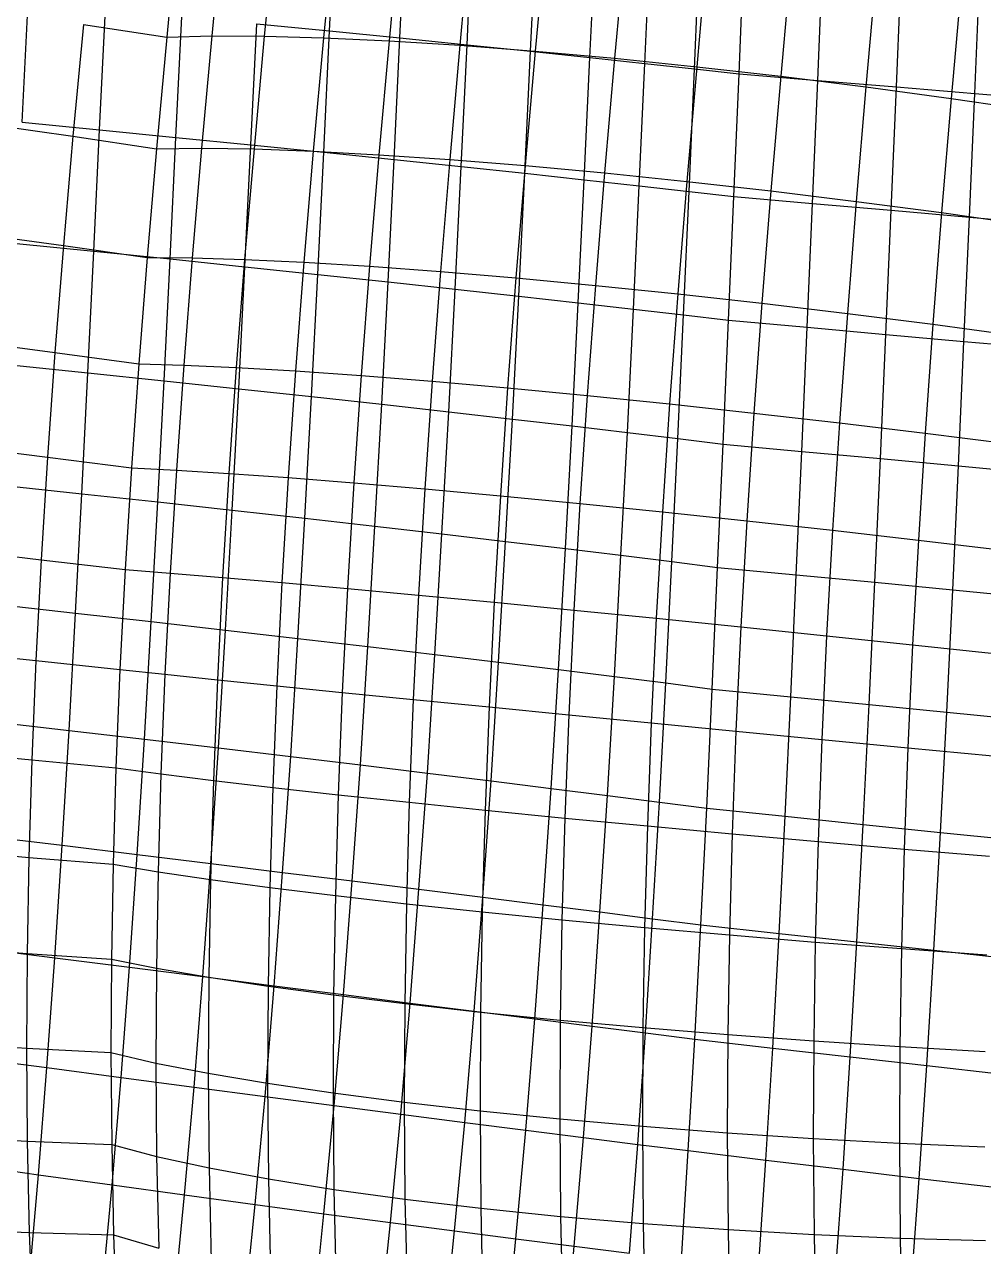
# Model space of a CAD drawing. Extents: x -429 to 429, y -1 to 209.
# Drawn here: x -247.91 to -223.77, y 50.21 to 80.99 of the extents above; entities that cross this region are included whole.
import ezdxf

# ---------------------------------------------------------------- set-up
doc = ezdxf.new("R2010")
doc.units = 0

msp = doc.modelspace()

# ---------------------------------------------------------------- linework, layer by layer
at = {"layer": 'default', "color": 3, "linetype": 'CONTINUOUS'}
for p, q in [((-240.227, 80.823, 73.731), (-240.086, 83.854, 73.777)), ((-238.458, 80.647, 72.917), (-238.316, 83.684, 72.964)), ((-236.768, 80.476, 71.953), (-236.626, 83.519, 71.999)), ((-235.169, 80.311, 70.845), (-235.028, 83.359, 70.889)), ((-233.675, 80.154, 69.603), (-233.536, 83.206, 69.644)), ((-232.296, 80.006, 68.235), (-232.159, 83.061, 68.273)), ((-231.042, 79.868, 66.752), (-230.91, 82.925, 66.786)), ((-229.923, 79.741, 65.165), (-229.797, 82.8, 65.195)), ((-229.923, 79.741, 65.165), (-229.797, 82.8, 65.195)), ((-227.941, 79.577, 65.268), (-227.815, 82.645, 65.305)), ((-225.959, 79.412, 65.199), (-225.832, 82.488, 65.242)), ((-223.991, 79.247, 64.958), (-223.864, 82.331, 65.006)), ((-247.961, 78.522, 75.333), (-247.817, 81.55, 75.375)), ((-246.015, 78.332, 75.165), (-245.871, 81.368, 75.213)), ((-244.093, 78.142, 74.831), (-243.948, 81.185, 74.883)), ((-242.208, 77.953, 74.332), (-242.061, 81.002, 74.388)), ((-242.061, 81.002, 74.388), (-240.227, 80.823, 73.731)), ((-240.374, 77.767, 73.673), (-240.227, 80.823, 73.731)), ((-240.227, 80.823, 73.731), (-238.458, 80.647, 72.917)), ((-238.606, 77.585, 72.859), (-238.458, 80.647, 72.917)), ((-238.458, 80.647, 72.917), (-236.768, 80.476, 71.953)), ((-236.916, 77.408, 71.896), (-236.768, 80.476, 71.953)), ((-236.768, 80.476, 71.953), (-235.169, 80.311, 70.845)), ((-235.317, 77.238, 70.79), (-235.169, 80.311, 70.845)), ((-235.169, 80.311, 70.845), (-233.675, 80.154, 69.603)), ((-233.82, 77.076, 69.551), (-233.675, 80.154, 69.603)), ((-233.675, 80.154, 69.603), (-232.296, 80.006, 68.235)), ((-232.438, 76.924, 68.186), (-232.296, 80.006, 68.235)), ((-232.296, 80.006, 68.235), (-231.042, 79.868, 66.752)), ((-231.18, 76.781, 66.708), (-231.042, 79.868, 66.752)), ((-231.042, 79.868, 66.752), (-229.923, 79.741, 65.165)), ((-230.056, 76.65, 65.125), (-229.923, 79.741, 65.165)), ((-230.056, 76.65, 65.125), (-229.923, 79.741, 65.165)), ((-229.923, 79.741, 65.165), (-227.941, 79.577, 65.268)), ((-228.074, 76.48, 65.221), (-227.941, 79.577, 65.268)), ((-227.941, 79.577, 65.268), (-225.959, 79.412, 65.199)), ((-226.092, 76.308, 65.146), (-225.959, 79.412, 65.199)), ((-225.959, 79.412, 65.199), (-223.991, 79.247, 64.958)), ((-224.125, 76.136, 64.9), (-223.991, 79.247, 64.958)), ((-223.991, 79.247, 64.958), (-222.053, 79.082, 64.548)), ((-247.961, 78.522, 75.333), (-246.015, 78.332, 75.165)), ((-246.163, 75.277, 75.115), (-246.015, 78.332, 75.165)), ((-246.015, 78.332, 75.165), (-244.093, 78.142, 74.831)), ((-244.241, 75.081, 74.776), (-244.093, 78.142, 74.831)), ((-244.093, 78.142, 74.831), (-242.208, 77.953, 74.332)), ((-242.357, 74.886, 74.274), (-242.208, 77.953, 74.332)), ((-242.208, 77.953, 74.332), (-240.374, 77.767, 73.673)), ((-240.524, 74.694, 73.613), (-240.374, 77.767, 73.673)), ((-240.374, 77.767, 73.673), (-238.606, 77.585, 72.859)), ((-238.757, 74.506, 72.799), (-238.606, 77.585, 72.859)), ((-238.606, 77.585, 72.859), (-236.916, 77.408, 71.896)), ((-237.066, 74.323, 71.836), (-236.916, 77.408, 71.896)), ((-236.916, 77.408, 71.896), (-235.317, 77.238, 70.79)), ((-235.467, 74.147, 70.732), (-235.317, 77.238, 70.79)), ((-235.317, 77.238, 70.79), (-233.82, 77.076, 69.551)), ((-233.969, 73.979, 69.496), (-233.82, 77.076, 69.551)), ((-233.82, 77.076, 69.551), (-232.438, 76.924, 68.186)), ((-232.583, 73.821, 68.135), (-232.438, 76.924, 68.186)), ((-232.438, 76.924, 68.186), (-231.18, 76.781, 66.708)), ((-231.321, 73.673, 66.66), (-231.18, 76.781, 66.708)), ((-231.18, 76.781, 66.708), (-230.056, 76.65, 65.125)), ((-230.191, 73.536, 65.083), (-230.056, 76.65, 65.125)), ((-230.191, 73.536, 65.083), (-230.056, 76.65, 65.125)), ((-230.056, 76.65, 65.125), (-228.074, 76.48, 65.221)), ((-228.209, 73.36, 65.171), (-228.074, 76.48, 65.221)), ((-228.074, 76.48, 65.221), (-226.092, 76.308, 65.146)), ((-226.227, 73.183, 65.09), (-226.092, 76.308, 65.146)), ((-226.092, 76.308, 65.146), (-224.125, 76.136, 64.9)), ((-224.261, 73.006, 64.839), (-224.125, 76.136, 64.9)), ((-224.125, 76.136, 64.9), (-222.187, 75.965, 64.486)), ((-248.108, 75.473, 75.289), (-246.163, 75.277, 75.115)), ((-246.311, 72.216, 75.059), (-246.163, 75.277, 75.115)), ((-246.163, 75.277, 75.115), (-244.241, 75.081, 74.776)), ((-244.392, 72.014, 74.713), (-244.241, 75.081, 74.776)), ((-244.241, 75.081, 74.776), (-242.357, 74.886, 74.274)), ((-242.511, 71.814, 74.207), (-242.357, 74.886, 74.274)), ((-242.357, 74.886, 74.274), (-240.524, 74.694, 73.613)), ((-240.68, 71.616, 73.544), (-240.524, 74.694, 73.613)), ((-240.524, 74.694, 73.613), (-238.757, 74.506, 72.799)), ((-238.914, 71.422, 72.729), (-238.757, 74.506, 72.799)), ((-238.757, 74.506, 72.799), (-237.066, 74.323, 71.836)), ((-237.224, 71.233, 71.768), (-237.066, 74.323, 71.836)), ((-237.066, 74.323, 71.836), (-235.467, 74.147, 70.732)), ((-235.623, 71.051, 70.667), (-235.467, 74.147, 70.732)), ((-235.467, 74.147, 70.732), (-233.969, 73.979, 69.496)), ((-234.123, 70.877, 69.435), (-233.969, 73.979, 69.496)), ((-233.969, 73.979, 69.496), (-232.583, 73.821, 68.135)), ((-232.733, 70.713, 68.08), (-232.583, 73.821, 68.135)), ((-232.583, 73.821, 68.135), (-231.321, 73.673, 66.66)), ((-231.465, 70.558, 66.612), (-231.321, 73.673, 66.66)), ((-231.321, 73.673, 66.66), (-230.191, 73.536, 65.083)), ((-230.326, 70.416, 65.041), (-230.191, 73.536, 65.083)), ((-230.326, 70.416, 65.041), (-230.191, 73.536, 65.083)), ((-230.191, 73.536, 65.083), (-228.209, 73.36, 65.171)), ((-228.344, 70.235, 65.118), (-228.209, 73.36, 65.171)), ((-228.209, 73.36, 65.171), (-226.227, 73.183, 65.09)), ((-226.364, 70.053, 65.028), (-226.227, 73.183, 65.09)), ((-226.227, 73.183, 65.09), (-224.261, 73.006, 64.839)), ((-224.399, 69.871, 64.771), (-224.261, 73.006, 64.839)), ((-224.261, 73.006, 64.839), (-222.324, 72.83, 64.422)), ((-248.255, 72.417, 75.242), (-246.311, 72.216, 75.059)), ((-246.466, 69.171, 74.983), (-246.311, 72.216, 75.059)), ((-246.311, 72.216, 75.059), (-244.392, 72.014, 74.713)), ((-244.552, 68.963, 74.624), (-244.392, 72.014, 74.713)), ((-244.392, 72.014, 74.713), (-242.511, 71.814, 74.207)), ((-242.676, 68.757, 74.11), (-242.511, 71.814, 74.207)), ((-242.511, 71.814, 74.207), (-240.68, 71.616, 73.544)), ((-240.851, 68.553, 73.442), (-240.68, 71.616, 73.544)), ((-240.68, 71.616, 73.544), (-238.914, 71.422, 72.729)), ((-239.088, 68.353, 72.626), (-238.914, 71.422, 72.729)), ((-238.914, 71.422, 72.729), (-237.224, 71.233, 71.768)), ((-237.4, 68.159, 71.668), (-237.224, 71.233, 71.768)), ((-237.224, 71.233, 71.768), (-235.623, 71.051, 70.667)), ((-235.798, 67.971, 70.574), (-235.623, 71.051, 70.667)), ((-235.623, 71.051, 70.667), (-234.123, 70.877, 69.435)), ((-234.293, 67.792, 69.351), (-234.123, 70.877, 69.435)), ((-234.123, 70.877, 69.435), (-232.733, 70.713, 68.08)), ((-232.896, 67.622, 68.008), (-232.733, 70.713, 68.08)), ((-232.733, 70.713, 68.08), (-231.465, 70.558, 66.612)), ((-231.615, 67.462, 66.554), (-231.465, 70.558, 66.612)), ((-231.465, 70.558, 66.612), (-230.326, 70.416, 65.041)), ((-230.461, 67.313, 64.999), (-230.326, 70.416, 65.041)), ((-230.461, 67.313, 64.999), (-230.326, 70.416, 65.041)), ((-230.326, 70.416, 65.041), (-228.344, 70.235, 65.118)), ((-228.481, 67.127, 65.054), (-228.344, 70.235, 65.118)), ((-228.344, 70.235, 65.118), (-226.364, 70.053, 65.028)), ((-226.505, 66.939, 64.945), (-226.364, 70.053, 65.028)), ((-226.364, 70.053, 65.028), (-224.399, 69.871, 64.771)), ((-224.545, 66.751, 64.675), (-224.399, 69.871, 64.771)), ((-224.399, 69.871, 64.771), (-222.465, 69.69, 64.349)), ((-248.404, 69.378, 75.183), (-246.466, 69.171, 74.983)), ((-246.622, 66.164, 74.902), (-246.466, 69.171, 74.983)), ((-246.466, 69.171, 74.983), (-244.552, 68.963, 74.624)), ((-244.714, 65.95, 74.53), (-244.552, 68.963, 74.624)), ((-244.552, 68.963, 74.624), (-242.676, 68.757, 74.11)), ((-242.844, 65.737, 74.007), (-242.676, 68.757, 74.11)), ((-242.676, 68.757, 74.11), (-240.851, 68.553, 73.442)), ((-241.023, 65.527, 73.334), (-240.851, 68.553, 73.442)), ((-240.851, 68.553, 73.442), (-239.088, 68.353, 72.626)), ((-239.264, 65.321, 72.518), (-239.088, 68.353, 72.626)), ((-239.088, 68.353, 72.626), (-237.4, 68.159, 71.668)), ((-237.577, 65.121, 71.563), (-237.4, 68.159, 71.668)), ((-237.4, 68.159, 71.668), (-235.798, 67.971, 70.574)), ((-235.974, 64.929, 70.476), (-235.798, 67.971, 70.574)), ((-235.798, 67.971, 70.574), (-234.293, 67.792, 69.351)), ((-234.465, 64.745, 69.262), (-234.293, 67.792, 69.351)), ((-234.293, 67.792, 69.351), (-232.896, 67.622, 68.008)), ((-233.06, 64.57, 67.931), (-232.896, 67.622, 68.008)), ((-232.896, 67.622, 68.008), (-231.615, 67.462, 66.554)), ((-231.768, 64.406, 66.491), (-231.615, 67.462, 66.554)), ((-231.615, 67.462, 66.554), (-230.461, 67.313, 64.999)), ((-230.596, 64.253, 64.952), (-230.461, 67.313, 64.999)), ((-230.596, 64.253, 64.952), (-230.461, 67.313, 64.999)), ((-230.461, 67.313, 64.999), (-228.481, 67.127, 65.054)), ((-228.62, 64.059, 64.984), (-228.481, 67.127, 65.054)), ((-228.481, 67.127, 65.054), (-226.505, 66.939, 64.945)), ((-226.648, 63.864, 64.858), (-226.505, 66.939, 64.945)), ((-226.505, 66.939, 64.945), (-224.545, 66.751, 64.675)), ((-224.693, 63.67, 64.573), (-224.545, 66.751, 64.675)), ((-224.545, 66.751, 64.675), (-222.616, 66.565, 64.244)), ((-248.554, 66.379, 75.12), (-246.622, 66.164, 74.902)), ((-246.784, 63.212, 74.8), (-246.622, 66.164, 74.902)), ((-246.622, 66.164, 74.902), (-244.714, 65.95, 74.53)), ((-244.884, 62.989, 74.412), (-244.714, 65.95, 74.53)), ((-244.714, 65.95, 74.53), (-242.844, 65.737, 74.007)), ((-243.021, 62.769, 73.877), (-242.844, 65.737, 74.007)), ((-242.844, 65.737, 74.007), (-241.023, 65.527, 73.334)), ((-241.207, 62.552, 73.2), (-241.023, 65.527, 73.334)), ((-241.023, 65.527, 73.334), (-239.264, 65.321, 72.518)), ((-239.452, 62.341, 72.383), (-239.264, 65.321, 72.518)), ((-239.264, 65.321, 72.518), (-237.577, 65.121, 71.563)), ((-237.767, 62.136, 71.432), (-237.577, 65.121, 71.563)), ((-237.577, 65.121, 71.563), (-235.974, 64.929, 70.476)), ((-236.163, 61.939, 70.352), (-235.974, 64.929, 70.476)), ((-235.974, 64.929, 70.476), (-234.465, 64.745, 69.262)), ((-234.649, 61.751, 69.151), (-234.465, 64.745, 69.262)), ((-234.465, 64.745, 69.262), (-233.06, 64.57, 67.931)), ((-233.234, 61.573, 67.835), (-233.06, 64.57, 67.931)), ((-233.06, 64.57, 67.931), (-231.768, 64.406, 66.491)), ((-231.927, 61.406, 66.413), (-231.768, 64.406, 66.491)), ((-231.768, 64.406, 66.491), (-230.596, 64.253, 64.952)), ((-230.735, 61.251, 64.893), (-230.596, 64.253, 64.952)), ((-230.735, 61.251, 64.893), (-230.596, 64.253, 64.952)), ((-230.596, 64.253, 64.952), (-228.62, 64.059, 64.984)), ((-228.763, 61.048, 64.897), (-228.62, 64.059, 64.984)), ((-228.62, 64.059, 64.984), (-226.648, 63.864, 64.858)), ((-226.796, 60.845, 64.748), (-226.648, 63.864, 64.858)), ((-226.648, 63.864, 64.858), (-224.693, 63.67, 64.573)), ((-248.71, 63.436, 75.04), (-246.784, 63.212, 74.8)), ((-224.849, 60.643, 64.447), (-224.693, 63.67, 64.573)), ((-224.693, 63.67, 64.573), (-222.769, 63.478, 64.133)), ((-246.959, 60.319, 74.665), (-246.784, 63.212, 74.8)), ((-246.784, 63.212, 74.8), (-244.884, 62.989, 74.412)), ((-245.069, 60.088, 74.254), (-244.884, 62.989, 74.412)), ((-244.884, 62.989, 74.412), (-243.021, 62.769, 73.877)), ((-243.216, 59.86, 73.704), (-243.021, 62.769, 73.877)), ((-243.021, 62.769, 73.877), (-241.207, 62.552, 73.2)), ((-241.411, 59.637, 73.019), (-241.207, 62.552, 73.2)), ((-241.207, 62.552, 73.2), (-239.452, 62.341, 72.383)), ((-239.662, 59.421, 72.201), (-239.452, 62.341, 72.383)), ((-239.452, 62.341, 72.383), (-237.767, 62.136, 71.432)), ((-237.98, 59.211, 71.255), (-237.767, 62.136, 71.432)), ((-237.767, 62.136, 71.432), (-236.163, 61.939, 70.352)), ((-236.374, 59.011, 70.187), (-236.163, 61.939, 70.352)), ((-236.163, 61.939, 70.352), (-234.649, 61.751, 69.151)), ((-234.853, 58.819, 69.002), (-234.649, 61.751, 69.151)), ((-234.649, 61.751, 69.151), (-233.234, 61.573, 67.835)), ((-233.425, 58.639, 67.707), (-233.234, 61.573, 67.835)), ((-233.234, 61.573, 67.835), (-231.927, 61.406, 66.413)), ((-232.099, 58.47, 66.31), (-231.927, 61.406, 66.413)), ((-231.927, 61.406, 66.413), (-230.735, 61.251, 64.893)), ((-230.881, 58.313, 64.817), (-230.735, 61.251, 64.893)), ((-230.881, 58.313, 64.817), (-230.735, 61.251, 64.893)), ((-230.735, 61.251, 64.893), (-228.763, 61.048, 64.897)), ((-228.914, 58.099, 64.783), (-228.763, 61.048, 64.897)), ((-228.763, 61.048, 64.897), (-226.796, 60.845, 64.748)), ((-226.956, 57.887, 64.603), (-226.796, 60.845, 64.748)), ((-226.796, 60.845, 64.748), (-224.849, 60.643, 64.447)), ((-225.018, 57.677, 64.279), (-224.849, 60.643, 64.447)), ((-224.849, 60.643, 64.447), (-222.931, 60.444, 63.995)), ((-248.875, 60.553, 74.934), (-246.959, 60.319, 74.665)), ((-247.143, 57.487, 74.51), (-246.959, 60.319, 74.665)), ((-246.959, 60.319, 74.665), (-245.069, 60.088, 74.254)), ((-245.263, 57.247, 74.078), (-245.069, 60.088, 74.254)), ((-245.069, 60.088, 74.254), (-243.216, 59.86, 73.704)), ((-243.419, 57.012, 73.514), (-243.216, 59.86, 73.704)), ((-243.216, 59.86, 73.704), (-241.411, 59.637, 73.019)), ((-241.622, 56.782, 72.82), (-241.411, 59.637, 73.019)), ((-241.411, 59.637, 73.019), (-239.662, 59.421, 72.201)), ((-239.878, 56.56, 72.001), (-239.662, 59.421, 72.201)), ((-239.662, 59.421, 72.201), (-237.98, 59.211, 71.255)), ((-238.199, 56.346, 71.061), (-237.98, 59.211, 71.255)), ((-237.98, 59.211, 71.255), (-236.374, 59.011, 70.187)), ((-236.591, 56.142, 70.003), (-236.374, 59.011, 70.187)), ((-236.374, 59.011, 70.187), (-234.853, 58.819, 69.002)), ((-235.063, 55.948, 68.834), (-234.853, 58.819, 69.002)), ((-234.853, 58.819, 69.002), (-233.425, 58.639, 67.707)), ((-233.623, 55.766, 67.559), (-233.425, 58.639, 67.707)), ((-233.425, 58.639, 67.707), (-232.099, 58.47, 66.31)), ((-232.278, 55.596, 66.185), (-232.099, 58.47, 66.31)), ((-232.099, 58.47, 66.31), (-230.881, 58.313, 64.817)), ((-231.035, 55.439, 64.718), (-230.881, 58.313, 64.817)), ((-231.035, 55.439, 64.718), (-230.881, 58.313, 64.817)), ((-230.881, 58.313, 64.817), (-228.914, 58.099, 64.783)), ((-229.074, 55.213, 64.648), (-228.914, 58.099, 64.783)), ((-228.914, 58.099, 64.783), (-226.956, 57.887, 64.603)), ((-227.124, 54.991, 64.439), (-226.956, 57.887, 64.603)), ((-226.956, 57.887, 64.603), (-225.018, 57.677, 64.279)), ((-249.049, 57.731, 74.808), (-247.143, 57.487, 74.51)), ((-225.195, 54.772, 64.092), (-225.018, 57.677, 64.279)), ((-225.018, 57.677, 64.279), (-223.11, 57.471, 63.811)), ((-247.34, 54.719, 74.323), (-247.143, 57.487, 74.51)), ((-247.143, 57.487, 74.51), (-245.263, 57.247, 74.078)), ((-245.472, 54.47, 73.866), (-245.263, 57.247, 74.078)), ((-245.263, 57.247, 74.078), (-243.419, 57.012, 73.514)), ((-243.639, 54.227, 73.286), (-243.419, 57.012, 73.514)), ((-243.419, 57.012, 73.514), (-241.622, 56.782, 72.82)), ((-241.85, 53.991, 72.584), (-241.622, 56.782, 72.82)), ((-241.622, 56.782, 72.82), (-239.878, 56.56, 72.001)), ((-240.113, 53.763, 71.763), (-239.878, 56.56, 72.001)), ((-239.878, 56.56, 72.001), (-238.199, 56.346, 71.061)), ((-238.435, 53.545, 70.828), (-238.199, 56.346, 71.061)), ((-238.199, 56.346, 71.061), (-236.591, 56.142, 70.003)), ((-236.826, 53.338, 69.782), (-236.591, 56.142, 70.003)), ((-236.591, 56.142, 70.003), (-235.063, 55.948, 68.834)), ((-235.29, 53.141, 68.63), (-235.063, 55.948, 68.834)), ((-235.063, 55.948, 68.834), (-233.623, 55.766, 67.559)), ((-233.836, 52.957, 67.378), (-233.623, 55.766, 67.559)), ((-233.623, 55.766, 67.559), (-232.278, 55.596, 66.185)), ((-232.47, 52.786, 66.031), (-232.278, 55.596, 66.185)), ((-232.278, 55.596, 66.185), (-231.035, 55.439, 64.718)), ((-231.199, 52.629, 64.595), (-231.035, 55.439, 64.718)), ((-231.199, 52.629, 64.595), (-231.035, 55.439, 64.718)), ((-231.035, 55.439, 64.718), (-229.074, 55.213, 64.648)), ((-229.246, 52.392, 64.483), (-229.074, 55.213, 64.648)), ((-229.074, 55.213, 64.648), (-227.124, 54.991, 64.439)), ((-249.236, 54.973, 74.653), (-247.34, 54.719, 74.323)), ((-227.305, 52.159, 64.241), (-227.124, 54.991, 64.439)), ((-227.124, 54.991, 64.439), (-225.195, 54.772, 64.092)), ((-247.555, 52.023, 74.096), (-247.34, 54.719, 74.323)), ((-247.34, 54.719, 74.323), (-245.472, 54.47, 73.866)), ((-245.7, 51.765, 73.61), (-245.472, 54.47, 73.866)), ((-245.472, 54.47, 73.866), (-243.639, 54.227, 73.286)), ((-225.386, 51.932, 63.869), (-225.195, 54.772, 64.092)), ((-225.195, 54.772, 64.092), (-223.295, 54.559, 63.609)), ((-243.879, 51.515, 73.01), (-243.639, 54.227, 73.286)), ((-243.639, 54.227, 73.286), (-241.85, 53.991, 72.584)), ((-242.101, 51.273, 72.297), (-241.85, 53.991, 72.584)), ((-241.85, 53.991, 72.584), (-240.113, 53.763, 71.763)), ((-240.371, 51.041, 71.475), (-240.113, 53.763, 71.763)), ((-240.113, 53.763, 71.763), (-238.435, 53.545, 70.828)), ((-238.696, 50.819, 70.546), (-238.435, 53.545, 70.828)), ((-238.435, 53.545, 70.828), (-236.826, 53.338, 69.782)), ((-237.083, 50.608, 69.514), (-236.826, 53.338, 69.782)), ((-236.826, 53.338, 69.782), (-235.29, 53.141, 68.63)), ((-235.539, 50.409, 68.383), (-235.29, 53.141, 68.63)), ((-235.29, 53.141, 68.63), (-233.836, 52.957, 67.378)), ((-234.069, 50.223, 67.158), (-233.836, 52.957, 67.378)), ((-233.836, 52.957, 67.378), (-232.47, 52.786, 66.031)), ((-232.679, 50.05, 65.843), (-232.47, 52.786, 66.031)), ((-232.47, 52.786, 66.031), (-231.199, 52.629, 64.595)), ((-231.374, 49.892, 64.444), (-231.199, 52.629, 64.595)), ((-231.374, 49.892, 64.444), (-231.199, 52.629, 64.595)), ((-231.199, 52.629, 64.595), (-229.246, 52.392, 64.483)), ((-229.43, 49.644, 64.283), (-229.246, 52.392, 64.483)), ((-229.246, 52.392, 64.483), (-227.305, 52.159, 64.241)), ((-249.437, 52.287, 74.464), (-247.555, 52.023, 74.096)), ((-247.783, 49.407, 73.84), (-247.555, 52.023, 74.096)), ((-247.555, 52.023, 74.096), (-245.7, 51.765, 73.61)), ((-227.501, 49.402, 64), (-227.305, 52.159, 64.241)), ((-227.305, 52.159, 64.241), (-225.386, 51.932, 63.869)), ((-245.941, 49.141, 73.325), (-245.7, 51.765, 73.61)), ((-245.7, 51.765, 73.61), (-243.879, 51.515, 73.01)), ((-225.594, 49.167, 63.598), (-225.386, 51.932, 63.869)), ((-225.386, 51.932, 63.869), (-223.496, 51.711, 63.369)), ((-244.133, 48.884, 72.705), (-243.879, 51.515, 73.01)), ((-243.879, 51.515, 73.01), (-242.101, 51.273, 72.297)), ((-242.364, 48.637, 71.981), (-242.101, 51.273, 72.297)), ((-242.101, 51.273, 72.297), (-240.371, 51.041, 71.475)), ((-240.641, 48.399, 71.157), (-240.371, 51.041, 71.475)), ((-240.371, 51.041, 71.475), (-238.696, 50.819, 70.546)), ((-238.968, 48.173, 70.234), (-238.696, 50.819, 70.546)), ((-238.696, 50.819, 70.546), (-237.083, 50.608, 69.514)), ((-237.352, 47.959, 69.215), (-237.083, 50.608, 69.514)), ((-237.083, 50.608, 69.514), (-235.539, 50.409, 68.383)), ((-235.799, 47.758, 68.105), (-235.539, 50.409, 68.383)), ((-235.539, 50.409, 68.383), (-234.069, 50.223, 67.158)), ((-234.312, 47.57, 66.907), (-234.069, 50.223, 67.158)), ((-234.069, 50.223, 67.158), (-232.679, 50.05, 65.843))]:
    msp.add_line(p, q, dxfattribs=at)
at = {"layer": 'default', "color": 5, "linetype": 'CONTINUOUS'}
for p, q in [((-244.045, 83.545, 36.36), (-244.325, 80.662, 36.01)), ((-244.045, 83.545, 36.36), (-244.325, 80.662, 36.01)), ((-242.912, 83.594, 34.493), (-243.191, 80.696, 34.139)), ((-241.592, 83.604, 32.753), (-241.87, 80.693, 32.396)), ((-240.102, 83.575, 31.16), (-240.379, 80.653, 30.801)), ((-238.456, 83.507, 29.732), (-238.732, 80.576, 29.37)), ((-236.675, 83.402, 28.484), (-236.949, 80.463, 28.121)), ((-234.778, 83.26, 27.432), (-235.05, 80.315, 27.067)), ((-232.786, 83.084, 26.586), (-233.056, 80.134, 26.219)), ((-230.721, 82.874, 25.956), (-230.989, 79.922, 25.588)), ((-228.607, 82.634, 25.549), (-228.872, 79.681, 25.18)), ((-226.467, 82.365, 25.369), (-226.729, 79.414, 25)), ((-224.325, 82.072, 25.42), (-224.583, 79.124, 25.05)), ((-246.423, 80.987, 35.841), (-246.686, 78.169, 35.525)), ((-246.423, 80.987, 35.841), (-244.325, 80.662, 36.01)), ((-244.325, 80.662, 36.01), (-244.584, 77.852, 35.694)), ((-244.325, 80.662, 36.01), (-244.584, 77.852, 35.694)), ((-244.325, 80.662, 36.01), (-243.191, 80.696, 34.139)), ((-243.191, 80.696, 34.139), (-243.45, 77.869, 33.82)), ((-243.191, 80.696, 34.139), (-241.87, 80.693, 32.396)), ((-241.87, 80.693, 32.396), (-242.129, 77.85, 32.074)), ((-241.87, 80.693, 32.396), (-240.379, 80.653, 30.801)), ((-240.379, 80.653, 30.801), (-240.637, 77.796, 30.476)), ((-240.379, 80.653, 30.801), (-238.732, 80.576, 29.37)), ((-238.732, 80.576, 29.37), (-238.989, 77.707, 29.043)), ((-238.732, 80.576, 29.37), (-236.949, 80.463, 28.121)), ((-236.949, 80.463, 28.121), (-237.205, 77.585, 27.791)), ((-236.949, 80.463, 28.121), (-235.05, 80.315, 27.067)), ((-235.05, 80.315, 27.067), (-235.305, 77.431, 26.736)), ((-235.05, 80.315, 27.067), (-233.056, 80.134, 26.219)), ((-233.056, 80.134, 26.219), (-233.308, 77.246, 25.887)), ((-233.056, 80.134, 26.219), (-230.989, 79.922, 25.588)), ((-230.989, 79.922, 25.588), (-231.239, 77.032, 25.255)), ((-230.989, 79.922, 25.588), (-228.872, 79.681, 25.18)), ((-228.872, 79.681, 25.18), (-229.119, 76.793, 24.846)), ((-228.872, 79.681, 25.18), (-226.729, 79.414, 25)), ((-226.729, 79.414, 25), (-226.972, 76.53, 24.666)), ((-226.729, 79.414, 25), (-224.583, 79.124, 25.05)), ((-224.583, 79.124, 25.05), (-224.824, 76.247, 24.716)), ((-224.583, 79.124, 25.05), (-222.46, 78.814, 25.329)), ((-248.797, 78.469, 35.584), (-246.686, 78.169, 35.525)), ((-246.686, 78.169, 35.525), (-246.926, 75.418, 35.25)), ((-246.686, 78.169, 35.525), (-244.584, 77.852, 35.694)), ((-244.584, 77.852, 35.694), (-244.82, 75.114, 35.419)), ((-244.584, 77.852, 35.694), (-244.82, 75.114, 35.419)), ((-244.584, 77.852, 35.694), (-243.45, 77.869, 33.82)), ((-243.45, 77.869, 33.82), (-243.686, 75.109, 33.541)), ((-243.45, 77.869, 33.82), (-242.129, 77.85, 32.074)), ((-242.129, 77.85, 32.074), (-242.366, 75.071, 31.793)), ((-242.129, 77.85, 32.074), (-240.637, 77.796, 30.476)), ((-240.637, 77.796, 30.476), (-240.873, 75.001, 30.192)), ((-240.637, 77.796, 30.476), (-238.989, 77.707, 29.043)), ((-238.989, 77.707, 29.043), (-239.225, 74.899, 28.757)), ((-238.989, 77.707, 29.043), (-237.205, 77.585, 27.791)), ((-237.205, 77.585, 27.791), (-237.44, 74.767, 27.503)), ((-237.205, 77.585, 27.791), (-235.305, 77.431, 26.736)), ((-235.305, 77.431, 26.736), (-235.537, 74.606, 26.446)), ((-235.305, 77.431, 26.736), (-233.308, 77.246, 25.887)), ((-233.308, 77.246, 25.887), (-233.539, 74.417, 25.596)), ((-233.308, 77.246, 25.887), (-231.239, 77.032, 25.255)), ((-231.239, 77.032, 25.255), (-231.467, 74.204, 24.963)), ((-231.239, 77.032, 25.255), (-229.119, 76.793, 24.846)), ((-229.119, 76.793, 24.846), (-229.345, 73.968, 24.555)), ((-229.119, 76.793, 24.846), (-226.972, 76.53, 24.666)), ((-226.972, 76.53, 24.666), (-227.195, 73.712, 24.375)), ((-226.972, 76.53, 24.666), (-224.824, 76.247, 24.716)), ((-224.824, 76.247, 24.716), (-225.043, 73.439, 24.425)), ((-224.824, 76.247, 24.716), (-222.696, 75.946, 24.996)), ((-249.041, 75.708, 35.308), (-246.926, 75.418, 35.25)), ((-246.926, 75.418, 35.25), (-247.141, 72.728, 35.02)), ((-246.926, 75.418, 35.25), (-244.82, 75.114, 35.419)), ((-244.82, 75.114, 35.419), (-245.031, 72.44, 35.19)), ((-244.82, 75.114, 35.419), (-245.031, 72.44, 35.19)), ((-244.82, 75.114, 35.419), (-243.686, 75.109, 33.541)), ((-243.686, 75.109, 33.541), (-243.898, 72.41, 33.31)), ((-243.686, 75.109, 33.541), (-242.366, 75.071, 31.793)), ((-242.366, 75.071, 31.793), (-242.577, 72.351, 31.558)), ((-242.366, 75.071, 31.793), (-240.873, 75.001, 30.192)), ((-240.873, 75.001, 30.192), (-241.084, 72.262, 29.954)), ((-240.873, 75.001, 30.192), (-239.225, 74.899, 28.757)), ((-239.225, 74.899, 28.757), (-239.436, 72.146, 28.517)), ((-239.225, 74.899, 28.757), (-237.44, 74.767, 27.503)), ((-237.44, 74.767, 27.503), (-237.65, 72.003, 27.262)), ((-237.44, 74.767, 27.503), (-235.537, 74.606, 26.446)), ((-235.537, 74.606, 26.446), (-235.746, 71.835, 26.204)), ((-235.537, 74.606, 26.446), (-233.539, 74.417, 25.596)), ((-233.539, 74.417, 25.596), (-233.746, 71.644, 25.353)), ((-233.539, 74.417, 25.596), (-231.467, 74.204, 24.963)), ((-231.467, 74.204, 24.963), (-231.672, 71.432, 24.72)), ((-231.467, 74.204, 24.963), (-229.345, 73.968, 24.555)), ((-229.345, 73.968, 24.555), (-229.547, 71.201, 24.311)), ((-229.345, 73.968, 24.555), (-227.195, 73.712, 24.375)), ((-227.195, 73.712, 24.375), (-227.394, 70.954, 24.131)), ((-227.195, 73.712, 24.375), (-225.043, 73.439, 24.425)), ((-225.043, 73.439, 24.425), (-225.239, 70.693, 24.182)), ((-225.043, 73.439, 24.425), (-222.912, 73.151, 24.706)), ((-249.259, 73.007, 35.078), (-247.141, 72.728, 35.02)), ((-247.141, 72.728, 35.02), (-247.329, 70.094, 34.84)), ((-247.141, 72.728, 35.02), (-245.031, 72.44, 35.19)), ((-245.031, 72.44, 35.19), (-245.216, 69.824, 35.011)), ((-245.031, 72.44, 35.19), (-245.216, 69.824, 35.011)), ((-245.031, 72.44, 35.19), (-243.898, 72.41, 33.31)), ((-243.898, 72.41, 33.31), (-244.083, 69.767, 33.127)), ((-243.898, 72.41, 33.31), (-242.577, 72.351, 31.558)), ((-242.577, 72.351, 31.558), (-242.763, 69.683, 31.373)), ((-242.577, 72.351, 31.558), (-241.084, 72.262, 29.954)), ((-241.084, 72.262, 29.954), (-241.27, 69.575, 29.767)), ((-241.084, 72.262, 29.954), (-239.436, 72.146, 28.517)), ((-239.436, 72.146, 28.517), (-239.621, 69.443, 28.328)), ((-239.436, 72.146, 28.517), (-237.65, 72.003, 27.262)), ((-237.65, 72.003, 27.262), (-237.834, 69.289, 27.072)), ((-237.65, 72.003, 27.262), (-235.746, 71.835, 26.204)), ((-235.746, 71.835, 26.204), (-235.929, 69.113, 26.012)), ((-235.746, 71.835, 26.204), (-233.746, 71.644, 25.353)), ((-233.746, 71.644, 25.353), (-233.927, 68.92, 25.161)), ((-233.746, 71.644, 25.353), (-231.672, 71.432, 24.72)), ((-231.672, 71.432, 24.72), (-231.851, 68.71, 24.527)), ((-231.672, 71.432, 24.72), (-229.547, 71.201, 24.311)), ((-229.547, 71.201, 24.311), (-229.724, 68.485, 24.118)), ((-229.547, 71.201, 24.311), (-227.394, 70.954, 24.131)), ((-227.394, 70.954, 24.131), (-227.569, 68.249, 23.939)), ((-227.394, 70.954, 24.131), (-225.239, 70.693, 24.182)), ((-225.239, 70.693, 24.182), (-225.41, 68.004, 23.991)), ((-225.239, 70.693, 24.182), (-223.104, 70.423, 24.464)), ((-249.45, 70.358, 34.897), (-247.329, 70.094, 34.84)), ((-247.329, 70.094, 34.84), (-247.489, 67.508, 34.711)), ((-247.329, 70.094, 34.84), (-245.216, 69.824, 35.011)), ((-245.216, 69.824, 35.011), (-245.373, 67.259, 34.883)), ((-245.216, 69.824, 35.011), (-245.373, 67.259, 34.883)), ((-245.216, 69.824, 35.011), (-244.083, 69.767, 33.127)), ((-244.083, 69.767, 33.127), (-244.241, 67.172, 32.997)), ((-244.083, 69.767, 33.127), (-242.763, 69.683, 31.373)), ((-242.763, 69.683, 31.373), (-242.921, 67.063, 31.241)), ((-242.763, 69.683, 31.373), (-241.27, 69.575, 29.767)), ((-241.27, 69.575, 29.767), (-241.428, 66.934, 29.633)), ((-241.27, 69.575, 29.767), (-239.621, 69.443, 28.328)), ((-239.621, 69.443, 28.328), (-239.778, 66.785, 28.193)), ((-239.621, 69.443, 28.328), (-237.834, 69.289, 27.072)), ((-237.834, 69.289, 27.072), (-237.991, 66.619, 26.935)), ((-237.834, 69.289, 27.072), (-235.929, 69.113, 26.012)), ((-235.929, 69.113, 26.012), (-236.085, 66.436, 25.875)), ((-235.929, 69.113, 26.012), (-233.927, 68.92, 25.161)), ((-233.927, 68.92, 25.161), (-234.082, 66.241, 25.023)), ((-233.927, 68.92, 25.161), (-231.851, 68.71, 24.527)), ((-231.851, 68.71, 24.527), (-232.005, 66.033, 24.389)), ((-231.851, 68.71, 24.527), (-229.724, 68.485, 24.118)), ((-229.724, 68.485, 24.118), (-229.875, 65.817, 23.98)), ((-229.724, 68.485, 24.118), (-227.569, 68.249, 23.939)), ((-227.569, 68.249, 23.939), (-227.718, 65.593, 23.801)), ((-227.569, 68.249, 23.939), (-225.41, 68.004, 23.991)), ((-249.613, 67.756, 34.768), (-247.489, 67.508, 34.711)), ((-225.41, 68.004, 23.991), (-225.556, 65.365, 23.854)), ((-225.41, 68.004, 23.991), (-223.272, 67.753, 24.274)), ((-247.489, 67.508, 34.711), (-247.621, 64.968, 34.636)), ((-247.489, 67.508, 34.711), (-245.373, 67.259, 34.883)), ((-245.373, 67.259, 34.883), (-245.503, 64.742, 34.808)), ((-245.373, 67.259, 34.883), (-245.503, 64.742, 34.808)), ((-245.373, 67.259, 34.883), (-244.241, 67.172, 32.997)), ((-244.241, 67.172, 32.997), (-244.371, 64.624, 32.92)), ((-244.241, 67.172, 32.997), (-242.921, 67.063, 31.241)), ((-242.921, 67.063, 31.241), (-243.051, 64.487, 31.163)), ((-242.921, 67.063, 31.241), (-241.428, 66.934, 29.633)), ((-241.428, 66.934, 29.633), (-241.558, 64.335, 29.554)), ((-241.428, 66.934, 29.633), (-239.778, 66.785, 28.193)), ((-239.778, 66.785, 28.193), (-239.908, 64.169, 28.113)), ((-239.778, 66.785, 28.193), (-237.991, 66.619, 26.935)), ((-237.991, 66.619, 26.935), (-238.12, 63.99, 26.854)), ((-237.991, 66.619, 26.935), (-236.085, 66.436, 25.875)), ((-236.085, 66.436, 25.875), (-236.214, 63.801, 25.793)), ((-236.085, 66.436, 25.875), (-234.082, 66.241, 25.023)), ((-234.082, 66.241, 25.023), (-234.21, 63.603, 24.941)), ((-234.082, 66.241, 25.023), (-232.005, 66.033, 24.389)), ((-232.005, 66.033, 24.389), (-232.131, 63.399, 24.307)), ((-232.005, 66.033, 24.389), (-229.875, 65.817, 23.98)), ((-229.875, 65.817, 23.98), (-230, 63.191, 23.898)), ((-229.875, 65.817, 23.98), (-227.718, 65.593, 23.801)), ((-227.718, 65.593, 23.801), (-227.84, 62.981, 23.719)), ((-227.718, 65.593, 23.801), (-225.556, 65.365, 23.854)), ((-225.556, 65.365, 23.854), (-225.676, 62.773, 23.772)), ((-225.556, 65.365, 23.854), (-223.415, 65.136, 24.137)), ((-249.748, 65.197, 34.692), (-247.621, 64.968, 34.636)), ((-247.621, 64.968, 34.636), (-247.724, 62.47, 34.616)), ((-247.621, 64.968, 34.636), (-245.503, 64.742, 34.808)), ((-245.503, 64.742, 34.808), (-245.603, 62.269, 34.788)), ((-245.503, 64.742, 34.808), (-245.603, 62.269, 34.788)), ((-245.503, 64.742, 34.808), (-244.371, 64.624, 32.92)), ((-244.371, 64.624, 32.92), (-244.472, 62.117, 32.899)), ((-244.371, 64.624, 32.92), (-243.051, 64.487, 31.163)), ((-243.051, 64.487, 31.163), (-243.153, 61.953, 31.141)), ((-243.051, 64.487, 31.163), (-241.558, 64.335, 29.554)), ((-241.558, 64.335, 29.554), (-241.66, 61.777, 29.532)), ((-241.558, 64.335, 29.554), (-239.908, 64.169, 28.113)), ((-239.908, 64.169, 28.113), (-240.01, 61.592, 28.09)), ((-239.908, 64.169, 28.113), (-238.12, 63.99, 26.854)), ((-238.12, 63.99, 26.854), (-238.221, 61.4, 26.831)), ((-238.12, 63.99, 26.854), (-236.214, 63.801, 25.793)), ((-236.214, 63.801, 25.793), (-236.314, 61.204, 25.769)), ((-236.214, 63.801, 25.793), (-234.21, 63.603, 24.941)), ((-234.21, 63.603, 24.941), (-234.309, 61.004, 24.917)), ((-234.21, 63.603, 24.941), (-232.131, 63.399, 24.307)), ((-232.131, 63.399, 24.307), (-232.229, 60.804, 24.283)), ((-232.131, 63.399, 24.307), (-230, 63.191, 23.898)), ((-230, 63.191, 23.898), (-230.097, 60.606, 23.874)), ((-230, 63.191, 23.898), (-227.84, 62.981, 23.719)), ((-227.84, 62.981, 23.719), (-227.935, 60.412, 23.695)), ((-227.84, 62.981, 23.719), (-225.676, 62.773, 23.772)), ((-249.852, 62.68, 34.672), (-247.724, 62.47, 34.616)), ((-247.724, 62.47, 34.616), (-247.797, 60.013, 34.651)), ((-247.724, 62.47, 34.616), (-245.603, 62.269, 34.788)), ((-225.676, 62.773, 23.772), (-225.77, 60.224, 23.748)), ((-225.676, 62.773, 23.772), (-223.532, 62.567, 24.056)), ((-245.603, 62.269, 34.788), (-245.675, 59.839, 34.823)), ((-245.603, 62.269, 34.788), (-245.675, 59.839, 34.823)), ((-245.603, 62.269, 34.788), (-244.472, 62.117, 32.899)), ((-244.472, 62.117, 32.899), (-244.544, 59.652, 32.935)), ((-244.472, 62.117, 32.899), (-243.153, 61.953, 31.141)), ((-243.153, 61.953, 31.141), (-243.225, 59.457, 31.176)), ((-243.153, 61.953, 31.141), (-241.66, 61.777, 29.532)), ((-241.66, 61.777, 29.532), (-241.732, 59.257, 29.567)), ((-241.66, 61.777, 29.532), (-240.01, 61.592, 28.09)), ((-240.01, 61.592, 28.09), (-240.082, 59.053, 28.126)), ((-240.01, 61.592, 28.09), (-238.221, 61.4, 26.831)), ((-238.221, 61.4, 26.831), (-238.293, 58.848, 26.867)), ((-238.221, 61.4, 26.831), (-236.314, 61.204, 25.769)), ((-236.314, 61.204, 25.769), (-236.386, 58.644, 25.805)), ((-236.314, 61.204, 25.769), (-234.309, 61.004, 24.917)), ((-234.309, 61.004, 24.917), (-234.38, 58.443, 24.952)), ((-234.309, 61.004, 24.917), (-232.229, 60.804, 24.283)), ((-232.229, 60.804, 24.283), (-232.299, 58.248, 24.318)), ((-232.229, 60.804, 24.283), (-230.097, 60.606, 23.874)), ((-230.097, 60.606, 23.874), (-230.166, 58.06, 23.909)), ((-230.097, 60.606, 23.874), (-227.935, 60.412, 23.695)), ((-227.935, 60.412, 23.695), (-228.003, 57.882, 23.73)), ((-227.935, 60.412, 23.695), (-225.77, 60.224, 23.748)), ((-249.927, 60.201, 34.708), (-247.797, 60.013, 34.651)), ((-247.797, 60.013, 34.651), (-247.841, 57.594, 34.744)), ((-247.797, 60.013, 34.651), (-245.675, 59.839, 34.823)), ((-225.77, 60.224, 23.748), (-225.836, 57.716, 23.782)), ((-225.77, 60.224, 23.748), (-223.623, 60.044, 24.032)), ((-245.675, 59.839, 34.823), (-245.717, 57.448, 34.915)), ((-245.675, 59.839, 34.823), (-245.717, 57.448, 34.915)), ((-245.675, 59.839, 34.823), (-244.544, 59.652, 32.935)), ((-244.544, 59.652, 32.935), (-244.586, 57.225, 33.028)), ((-244.544, 59.652, 32.935), (-243.225, 59.457, 31.176)), ((-243.225, 59.457, 31.176), (-243.267, 56.999, 31.27)), ((-243.225, 59.457, 31.176), (-241.732, 59.257, 29.567)), ((-241.732, 59.257, 29.567), (-241.775, 56.773, 29.662)), ((-241.732, 59.257, 29.567), (-240.082, 59.053, 28.126)), ((-240.082, 59.053, 28.126), (-240.125, 56.55, 28.221)), ((-240.082, 59.053, 28.126), (-238.293, 58.848, 26.867)), ((-238.293, 58.848, 26.867), (-238.336, 56.331, 26.963)), ((-238.293, 58.848, 26.867), (-236.386, 58.644, 25.805)), ((-236.386, 58.644, 25.805), (-236.428, 56.119, 25.902)), ((-236.386, 58.644, 25.805), (-234.38, 58.443, 24.952)), ((-234.38, 58.443, 24.952), (-234.422, 55.917, 25.049)), ((-234.38, 58.443, 24.952), (-232.299, 58.248, 24.318)), ((-232.299, 58.248, 24.318), (-232.34, 55.727, 24.414)), ((-232.299, 58.248, 24.318), (-230.166, 58.06, 23.909)), ((-230.166, 58.06, 23.909), (-230.206, 55.551, 24.005)), ((-230.166, 58.06, 23.909), (-228.003, 57.882, 23.73)), ((-228.003, 57.882, 23.73), (-228.043, 55.391, 23.825)), ((-228.003, 57.882, 23.73), (-225.836, 57.716, 23.782)), ((-249.971, 57.76, 34.802), (-247.841, 57.594, 34.744)), ((-247.841, 57.594, 34.744), (-247.853, 55.213, 34.895)), ((-247.841, 57.594, 34.744), (-245.717, 57.448, 34.915)), ((-225.836, 57.716, 23.782), (-225.875, 55.248, 23.877)), ((-225.836, 57.716, 23.782), (-223.688, 57.563, 24.066)), ((-245.717, 57.448, 34.915), (-245.729, 55.097, 35.064)), ((-245.717, 57.448, 34.915), (-245.729, 55.097, 35.064)), ((-245.717, 57.448, 34.915), (-244.586, 57.225, 33.028)), ((-244.586, 57.225, 33.028), (-244.599, 54.836, 33.179)), ((-244.586, 57.225, 33.028), (-243.267, 56.999, 31.27)), ((-243.267, 56.999, 31.27), (-243.28, 54.578, 31.424)), ((-243.267, 56.999, 31.27), (-241.775, 56.773, 29.662)), ((-241.775, 56.773, 29.662), (-241.787, 54.326, 29.818)), ((-241.775, 56.773, 29.662), (-240.125, 56.55, 28.221)), ((-240.125, 56.55, 28.221), (-240.137, 54.082, 28.378)), ((-240.125, 56.55, 28.221), (-238.336, 56.331, 26.963)), ((-238.336, 56.331, 26.963), (-238.348, 53.85, 27.121)), ((-238.336, 56.331, 26.963), (-236.428, 56.119, 25.902)), ((-236.428, 56.119, 25.902), (-236.44, 53.631, 26.06)), ((-236.428, 56.119, 25.902), (-234.422, 55.917, 25.049)), ((-234.422, 55.917, 25.049), (-234.434, 53.428, 25.207)), ((-234.422, 55.917, 25.049), (-232.34, 55.727, 24.414)), ((-232.34, 55.727, 24.414), (-232.352, 53.243, 24.572)), ((-232.34, 55.727, 24.414), (-230.206, 55.551, 24.005)), ((-230.206, 55.551, 24.005), (-230.218, 53.079, 24.162)), ((-230.206, 55.551, 24.005), (-228.043, 55.391, 23.825)), ((-228.043, 55.391, 23.825), (-228.054, 52.937, 23.981)), ((-228.043, 55.391, 23.825), (-225.875, 55.248, 23.877)), ((-249.985, 55.355, 34.954), (-247.853, 55.213, 34.895)), ((-247.853, 55.213, 34.895), (-245.729, 55.097, 35.064)), ((-247.853, 55.213, 34.895), (-247.836, 52.871, 35.105)), ((-245.729, 55.097, 35.064), (-244.599, 54.836, 33.179)), ((-245.729, 55.097, 35.064), (-245.712, 52.785, 35.271)), ((-245.729, 55.097, 35.064), (-245.712, 52.785, 35.271)), ((-225.875, 55.248, 23.877), (-225.885, 52.819, 24.032)), ((-225.875, 55.248, 23.877), (-223.725, 55.124, 24.159)), ((-244.599, 54.836, 33.179), (-243.28, 54.578, 31.424)), ((-244.599, 54.836, 33.179), (-244.581, 52.486, 33.39)), ((-243.28, 54.578, 31.424), (-241.787, 54.326, 29.818)), ((-243.28, 54.578, 31.424), (-243.262, 52.195, 31.638)), ((-241.787, 54.326, 29.818), (-240.137, 54.082, 28.378)), ((-241.787, 54.326, 29.818), (-241.769, 51.916, 30.034)), ((-240.137, 54.082, 28.378), (-238.348, 53.85, 27.121)), ((-240.137, 54.082, 28.378), (-240.119, 51.651, 28.596)), ((-238.348, 53.85, 27.121), (-236.44, 53.631, 26.06)), ((-238.348, 53.85, 27.121), (-238.33, 51.405, 27.341)), ((-236.44, 53.631, 26.06), (-234.434, 53.428, 25.207)), ((-236.44, 53.631, 26.06), (-236.422, 51.178, 26.281)), ((-234.434, 53.428, 25.207), (-232.352, 53.243, 24.572)), ((-234.434, 53.428, 25.207), (-234.416, 50.974, 25.428)), ((-232.352, 53.243, 24.572), (-230.218, 53.079, 24.162)), ((-232.352, 53.243, 24.572), (-232.334, 50.796, 24.793)), ((-249.966, 52.988, 35.166), (-247.836, 52.871, 35.105)), ((-230.218, 53.079, 24.162), (-228.054, 52.937, 23.981)), ((-230.218, 53.079, 24.162), (-230.2, 50.644, 24.382)), ((-228.054, 52.937, 23.981), (-225.885, 52.819, 24.032)), ((-228.054, 52.937, 23.981), (-228.036, 50.521, 24.199)), ((-247.836, 52.871, 35.105), (-245.712, 52.785, 35.271)), ((-247.836, 52.871, 35.105), (-247.786, 50.567, 35.378)), ((-245.712, 52.785, 35.271), (-244.581, 52.486, 33.39)), ((-245.712, 52.785, 35.271), (-245.664, 50.512, 35.535)), ((-245.712, 52.785, 35.271), (-245.664, 50.512, 35.535)), ((-225.885, 52.819, 24.032), (-223.736, 52.726, 24.312)), ((-225.885, 52.819, 24.032), (-225.868, 50.429, 24.248)), ((-244.581, 52.486, 33.39), (-243.262, 52.195, 31.638)), ((-244.581, 52.486, 33.39), (-244.529, 50.174, 33.663)), ((-243.262, 52.195, 31.638), (-241.769, 51.916, 30.034)), ((-243.262, 52.195, 31.638), (-243.207, 49.85, 31.919)), ((-241.769, 51.916, 30.034), (-240.119, 51.651, 28.596)), ((-241.769, 51.916, 30.034), (-241.712, 49.544, 30.322)), ((-240.119, 51.651, 28.596), (-238.33, 51.405, 27.341)), ((-240.119, 51.651, 28.596), (-240.062, 49.259, 28.889)), ((-238.33, 51.405, 27.341), (-236.422, 51.178, 26.281)), ((-238.33, 51.405, 27.341), (-238.273, 48.999, 27.637)), ((-236.422, 51.178, 26.281), (-234.416, 50.974, 25.428)), ((-236.422, 51.178, 26.281), (-236.366, 48.765, 26.58)), ((-234.416, 50.974, 25.428), (-232.334, 50.796, 24.793)), ((-234.416, 50.974, 25.428), (-234.361, 48.56, 25.728)), ((-232.334, 50.796, 24.793), (-230.2, 50.644, 24.382)), ((-232.334, 50.796, 24.793), (-232.282, 48.388, 25.091)), ((-249.915, 50.66, 35.446), (-247.786, 50.567, 35.378)), ((-247.786, 50.567, 35.378), (-245.664, 50.512, 35.535)), ((-247.786, 50.567, 35.378), (-247.706, 48.304, 35.711)), ((-245.664, 50.512, 35.535), (-244.529, 50.174, 33.663)), ((-245.664, 50.512, 35.535), (-245.586, 48.279, 35.857)), ((-245.664, 50.512, 35.535), (-245.586, 48.279, 35.857)), ((-230.2, 50.644, 24.382), (-228.036, 50.521, 24.199)), ((-230.2, 50.644, 24.382), (-230.15, 48.249, 24.677)), ((-228.036, 50.521, 24.199), (-225.868, 50.429, 24.248)), ((-228.036, 50.521, 24.199), (-227.988, 48.146, 24.489)), ((-225.868, 50.429, 24.248), (-223.718, 50.367, 24.526)), ((-225.868, 50.429, 24.248), (-225.822, 48.079, 24.53))]:
    msp.add_line(p, q, dxfattribs=at)

doc.saveas('drawing.dxf')
